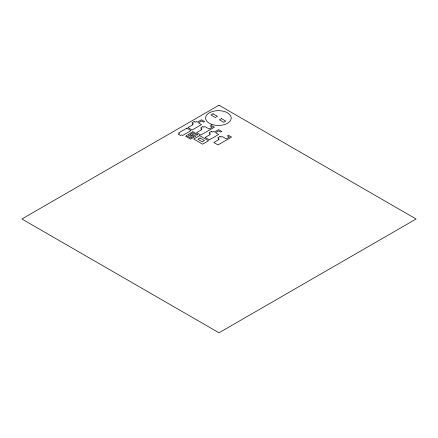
<?xml version="1.0" encoding="UTF-8"?>
<svg xmlns="http://www.w3.org/2000/svg" width="438" height="438" viewBox="0 0 438 438"><rect width="100%" height="100%" fill="white"/><g stroke="black" fill="none" stroke-linecap="round" stroke-linejoin="round"><path stroke-width="0.66" d="M219 105.208L21.9 219L219 332.792L416.1 219L219 105.208M194.154 121.572L192.101 122.755L193.142 123.357L192.074 123.97L193.142 124.589L187.951 127.584L192.134 130.004L201.507 124.589L198.392 122.788L201.513 120.987L203.571 122.175L204.639 121.561L201.513 119.755L197.324 122.175L196.257 121.556L195.189 122.175L194.154 121.572M186.807 128.214L178.414 133.059L179.481 133.672L178.463 134.263L180.511 135.452L181.535 134.86L182.602 135.473L190.99 130.628L186.807 128.214M213.06 113.787L211.006 114.97L215.348 117.477L217.396 116.294L213.06 113.787M192.895 131.761L187.738 134.74L190.76 136.481L191.828 135.868L189.774 134.68L192.895 132.878L196.919 135.205L197.888 134.641L192.895 131.761M186.637 135.687L185.668 136.251L190.656 139.131L195.819 136.152L192.797 134.411L191.729 135.024L193.782 136.207L190.656 138.008L186.637 135.687M202.871 126.609L200.823 127.792L201.863 128.394L200.796 129.007L201.863 129.626L196.667 132.621L200.856 135.035L214.417 127.206L211.291 125.399L210.224 126.018L212.282 127.206L209.161 129.007L204.979 126.593L203.911 127.206L202.871 126.609M221.447 118.632L219.394 119.815L223.736 122.322L225.789 121.14L221.447 118.632M199.673 135.632L193.744 139.054L202.619 144.184L208.554 140.757L199.673 135.632M211.297 131.471L209.244 132.654L210.284 133.256L209.216 133.869L210.284 134.488L205.094 137.483L209.276 139.897L218.655 134.488L215.534 132.687L218.655 130.885L220.714 132.073L221.781 131.455L218.655 129.653L214.467 132.068L213.399 131.455L212.337 132.068L211.297 131.471M200.078 138.014L197.866 139.289L202.219 141.803L204.431 140.521L200.078 138.014M220.018 136.503L217.965 137.691L219.005 138.288L217.938 138.906L219.005 139.519L213.815 142.52L217.998 144.934L231.56 137.105L228.433 135.298L227.371 135.917L229.43 137.105L226.309 138.906L222.121 136.492L221.053 137.105L220.018 136.503M211.22 124.178A12.801 7.391 0 0 0 231.165 118.583A12.801 7.391 0 0 0 212.802 111.405A12.801 7.391 0 0 0 211.22 124.178"/></g></svg>
